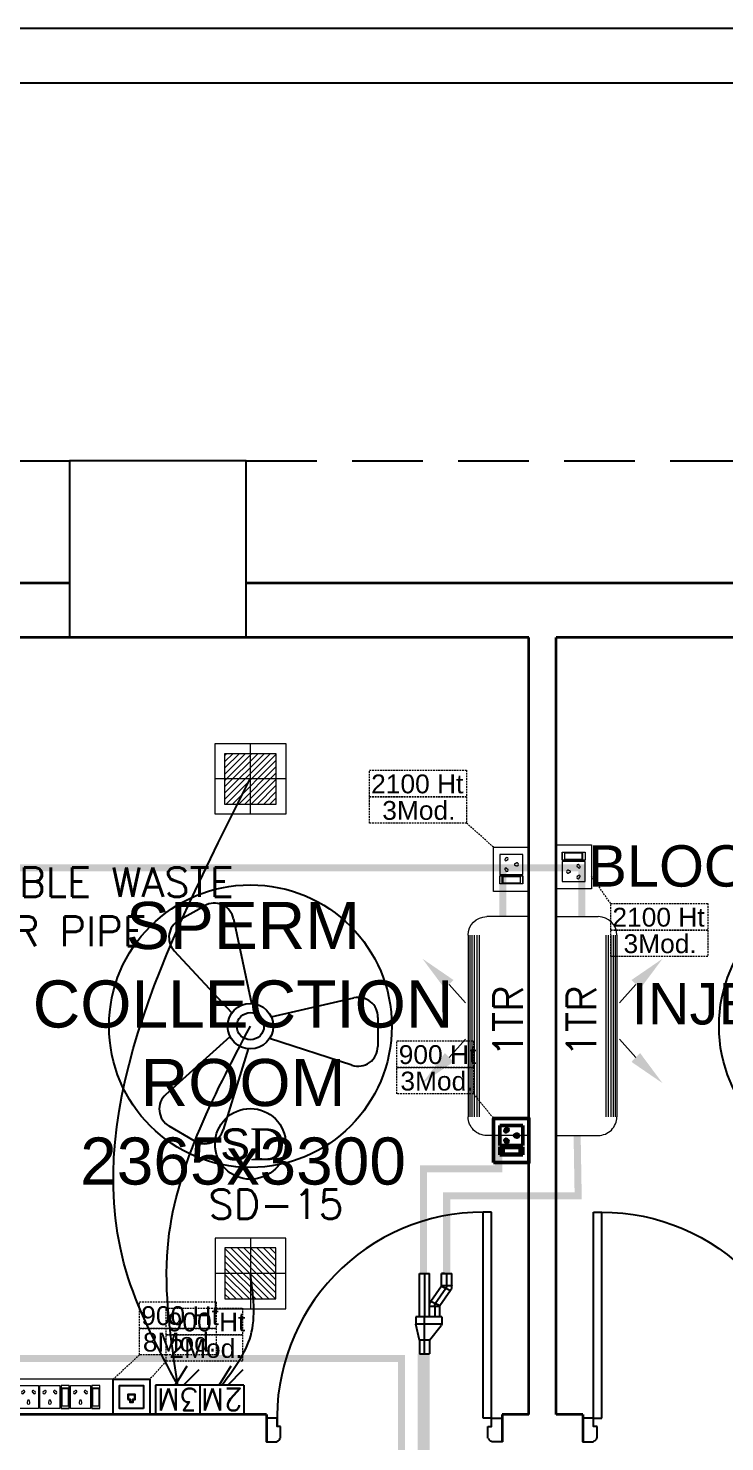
# Model space of a CAD drawing. Extents: x 3550807 to 4078732, y -628171 to -515859.
# Drawn here: x 3664655 to 3667610, y -594621 to -588620 of the extents above; entities that cross this region are included whole.
import ezdxf

# ---------------------------------------------------------------- set-up
doc = ezdxf.new("R2010")
doc.units = 0
doc.header["$LTSCALE"] = 6
doc.header["$MEASUREMENT"] = 0
for name, pattern in [('1', [0]), ('CONTINU', [0]), ('DASHED2', [0.375, 0.25, -0.125]), ('HIDDEN', [0.375, 0.25, -0.125])]:
    doc.linetypes.add(name, pattern=pattern)
doc.layers.get('0').update_dxf_attribs({"linetype": 'CONTINUOUS'})
for name, color, linetype, lineweight in [('1Y-JOINT', 1, 'CONTINUOUS', 25), ('ELE-1 NO 6-16A RAW POWER SOCKET', 1, 'CONTINUOUS', 0), ('ELE-24W EMERGENCY  LED LIGHT', 5, 'CONTINUOUS', 18), ('ELE-24W LED LIGHT', 1, 'CONTINUOUS', 18), ('ELE-2NOS OF 6-16 RAW POWER SOCKET', 1, 'CONTINUOUS', 20), ('ELE-3NOS 6-16A POWER SOCKET', 5, 'CONTINUOUS', 25), ('FA-BELOW SMOKE DERECTOR', 1, 'CONTINUOUS', 25), ('M-VRF- CKT', 5, 'CONTINUOUS', 30), ('MEP_HVAC_VRF_COPPER_PIPE', 6, 'CONTINUOUS', 9), ('vrf', 6, 'CONTINUOUS', 30), ('WALL', 10, 'CONTINUOUS', 35)]:
    doc.layers.add(name, color=color, linetype=linetype, lineweight=lineweight)
for name, color, linetype in [('24W RAW POWER', 1, 'CONTINUOUS'), ('24W UPS POWER LIGHT', 5, 'CONTINUOUS'), ('AC CKT-8', 110, 'CONTINUOUS'), ('Chajja', 7, 'CONTINUOUS'), ('COL', 5, 'CONTINUOUS'), ('DIM', 7, 'CONTINUOUS'), ('DOOR', 44, 'CONTINUOUS'), ('ELE-1200MM CEILINGFAN', 6, 'CONTINUOUS'), ('ELE-2M UPS P.SB', 3, 'CONTINUOUS'), ('ELE-3M RAW P.SB', 40, 'CONTINUOUS'), ('ELE.LAN POINT', 3, 'CONTINUOUS'), ('FA-FIRE TEXT', 7, 'CONTINUOUS'), ('HTL-COPPER PIPE', 6, 'CONTINUOUS'), ('HVAC_HI_WALL_1TR', 1, 'CONTINUOUS'), ('M HVAC HIGH WALL UNIT', 3, 'CONTINUOUS'), ('MEP_HVAC_DRAIN_PIPE', 7, 'CONTINUOUS'), ('MEP_HVAC_TEXT', 7, 'CONTINUOUS'), ('PL- WASTE PIPE', 6, 'CONTINUOUS'), ('TEXT', 5, 'CONTINUOUS')]:
    doc.layers.add(name, color=color, linetype=linetype)
doc.layers.add('CFT_LOOPING', color=7, linetype='1', lineweight=0, true_color=0xd6d600)
doc.layers.add('ELE-6A AC SOCKET', color=7, linetype='CONTINUOUS', true_color=0x00ceb6)
doc.layers.add('ELE-LIGHTING WIRING', color=7, linetype='CONTINUOUS', true_color=0x63d7b6)
doc.styles.add('ARIAL', font='arial.ttf')
doc.styles.add('PDF Times New Roman', font='times.ttf')
doc.styles.add('ROMANS', font='romans.shx')
doc.styles.get("Standard").update_dxf_attribs({"font": 'SIMPLEX'})
doc.styles.add('VERDANA', font='verdana.ttf')

# ---------------------------------------------------------------- blocks, each defined once
blk = doc.blocks.new('A$C19B8274B')
at = {"layer": 'DOOR', "color": 8}
for p, q in [((-45, 925), (-80, 925)), ((-80, 50), (-80, 925)), ((-45, 50), (-45, 925)), ((-45, 50), (-80, 50)), ((-955, -50), (-955, -47.5)), ((-940, -35), (-942.5, -35)), ((-60, -35), (-57.5, -35)), ((-45, -50), (-45, -47.5))]:
    blk.add_line(p, q, dxfattribs=at)
for points in [[(-940, 15), (-955, 15), (-955, 50), (-1000, 50), (-1000, -50), (-955, -50)], [(-940, -35), (-940, 15)], [(-60, 15), (-45, 15), (-45, 50), (0, 50), (0, -50), (-45, -50)], [(-60, -35), (-60, 15)]]:
    blk.add_lwpolyline(points, dxfattribs=at)
for centre, radius, start, end in [((-80, 50), 875, 90, 182.2924427752461), ((-955, -35), 12.5, 270, 0), ((-45, -35), 12.5, 180, 270)]:
    blk.add_arc(centre, radius, start, end, dxfattribs=at)
blk = doc.blocks.new('24w led light')
at = {"layer": 'ELE-24W LED LIGHT', "color": 1, "lineweight": 0}
for p, q in [((159.0000000012145, 158.9999999986694), (-159.9999999987274, 159.0000000012225)), ((-159.9999999987274, 159.0000000012225), (-160.0000000012806, -159.9999999987194)), ((-0.5000000012805742, -159.999999999996), (-0.4999999987274407, 158.999999999946)), ((158.9999999987194, -160.0000000012726), (159.0000000012145, 158.9999999986694)), ((114.5367849160933, 114.5367849143026), (-115.5367849143026, 114.5367849161594)), ((-115.5367849143026, 114.5367849161594), (-115.5367849161594, -115.5367849143526)), ((110.1664341049445, -115.5367849160353), (-115.5367849143606, 110.1664341068094)), ((81.97055120514068, -115.5367849159193), (-115.5367849145927, 81.97055120700553)), ((114.5367849144106, -91.7112528255815), (-91.71125282390676, 114.5367849159273)), ((114.5367849147007, -63.51536992577766), (-63.51536992410293, 114.5367849156952)), ((114.5367849149328, -35.31948702603185), (-35.31948702429909, 114.5367849155211)), ((114.5367849151069, -7.123604126228013), (-7.123604124495255, 114.536784915289)), ((114.536784915339, 21.07227877357582), (21.07227877536661, 114.5367849150569)), ((114.5367849155711, 49.26816167332163), (49.26816167511242, 114.5367849148248)), ((114.5367849158032, 77.46404457312546), (77.46404457497428, 114.5367849145927)), ((114.5367849160353, 105.6599274730454), (105.6599274747201, 114.5367849143606)), ((114.5367849142945, -115.5367849162094), (114.5367849160933, 114.5367849143026)), ((53.77466830533685, -115.5367849157452), (-115.5367849147668, 53.77466830725971)), ((25.57878540547499, -115.536784915397), (-115.5367849150569, 25.57878540745588)), ((-160.000000000004, -0.4999999987194258), (158.999999999996, -0.5000000012725593)), ((-2.617097494328851, -115.5367849151649), (-115.536784915231, -2.617097492464012)), ((-30.81298039413269, -115.5367849150489), (-115.5367849154631, -30.81298039220982)), ((-59.00886329393652, -115.5367849148168), (-115.5367849156952, -59.00886329212971)), ((-87.20474619374036, -115.5367849144686), (-115.5367849159273, -87.20474619181749)), ((-115.4006290935442, -115.5367849142945), (-115.5367849161594, -115.4006290915633)), ((-115.5367849161594, -115.5367849143526), (114.5367849142945, -115.5367849162094)), ((-160.0000000012806, -159.9999999987194), (158.9999999987194, -160.0000000012726))]:
    blk.add_line(p, q, dxfattribs=at)
blk = doc.blocks.new('24w led emeregency')
at = {"layer": 'ELE-24W EMERGENCY  LED LIGHT'}
h = blk.add_hatch(dxfattribs=at)
h.set_pattern_fill('ANSI31', scale=166.666666666665, style=0)
h.set_pattern_definition([(45, (0, 0), (-14.73139127471959, 14.7313912747196), [])])
h.paths.add_polyline_path([(-115.397401795839, -115.397401795839), (-115.397401795839, 115.397401795839), (115.397401795839, 115.397401795839), (115.397401795839, -115.397401795839)])
at = {"layer": 'ELE-24W EMERGENCY  LED LIGHT', "color": 5}
for p, q in [((0, 160), (0, -160)), ((-160, 0), (160, 0))]:
    blk.add_line(p, q, dxfattribs=at)
for points in [[(-160, -160), (-160, 160), (160, 160), (160, -160)], [(-115.397401795839, -115.397401795839), (-115.397401795839, 115.397401795839), (115.397401795839, 115.397401795839), (115.397401795839, -115.397401795839)]]:
    blk.add_lwpolyline(points, close=True, dxfattribs=at)
blk = doc.blocks.new('A$C07FB25EA')
at = {"layer": 'ELE-1200MM CEILINGFAN', "color": 3}
for p, q in [((6.532776267500593, 13.36735990063607), (9.466628320107704, 11.64112324596863)), ((0.2555713899018883, 2.637343919337582), (3.168330920685548, 12.07415516399124)), ((9.838218455632159, 7.943537505430868), (2.358767898105725, 1.207109641702118)), ((-11.7984145034352, 4.548378357842012), (-2.224771563924151, 1.439198100535577)), ((-14.84286138923198, -1.026129745423532), (-14.81482261964993, 2.37777899041248)), ((-2.411792527615034, -1.097340643536882), (-12.04069056159642, -3.293222517087997)), ((2.156221137716784, -1.540003275806157), (8.872359640910874, -8.780932646906876)), ((1.960196047803038, -12.49191586327652), (-0.1339963341779367, -2.646307742243152)), ((8.31008512173139, -12.34123015521618), (5.348194299542229, -14.01890223638475))]:
    blk.add_line(p, q, dxfattribs=at)
at = {"layer": 'ELE-1200MM CEILINGFAN', "color": 5, "ltscale": 10}
blk.add_circle((0, 0), 16.44920765180997, dxfattribs=at)
at = {"layer": 'ELE-1200MM CEILINGFAN', "color": 3}
for radius in [2.649698036423876, 1.57768634052507]:
    blk.add_circle((0, 0), radius, dxfattribs=at)
for centre, radius, start, end in [((5.364932230608247, 11.38253260855709), 2.302911, 59.52805232013018, 162.5228544712673), ((8.29878428322263, 9.656295953875087), 2.302911, 311.9493309576654, 59.52805232013018), ((-12.51198974412546, 2.358810032856127), 2.302911000000001, 71.9493309579858, 179.5280523201116), ((-12.54002851371843, -1.045098702990799), 2.302911000000001, 179.5280523201116, 282.5228544713182), ((7.175096283113817, -10.33743390556629), 2.302911000000001, 299.5280523201873, 42.52285447146621), ((4.213205460910103, -12.01510598673485), 2.302911000000001, 191.9493309577734, 299.5280523201873)]:
    blk.add_arc(centre, radius, start, end, dxfattribs=at)
blk = doc.blocks.new('2M UPS SB')
at = {"layer": 'ELE-2M UPS P.SB', "color": 3}
for p, q in [((-133.7655910551548, 160), (-69.26612788438797, 265.2194964364171)), ((-88.23655763268471, 160), (-3.38374388217926, 244.8528137430549)), ((-240, 160), (-240, 0)), ((0, 160), (-240, 160)), ((0, 160), (0, 0))]:
    blk.add_line(p, q, dxfattribs=at)
blk.add_text('2M', height=120, rotation=180, dxfattribs=at).set_placement((-6.021764248609543, 142.9791077449918))
blk = doc.blocks.new('4SWUEH')
at = {"layer": 'ELE-1 NO 6-16A RAW POWER SOCKET', "color": 30, "lineweight": 50}
for p, q in [((-154.9930482553318, -26.478224826511), (-121.1843526032753, -26.478224826511)), ((-154.9930482553318, -123.5217030865606), (-154.9930482553318, -26.478224826511)), ((-154.9930482553318, -123.5217030865606), (-154.9930482553318, -26.478224826511)), ((-152.1756569505669, -37.04344221774954), (-124.0017439071089, -37.04344221774954)), ((-152.1756569505669, -112.956485695322), (-152.1756569505669, -37.04344221774954)), ((-152.1756569505669, -40.42431178258266), (-124.0017439071089, -40.42431178258266)), ((-124.0017439071089, -37.04344221774954), (-124.0017439071089, -112.956485695322)), ((-121.1843526032753, -26.478224826511), (-121.1843526032753, -123.5217030865606)), ((-115.5495699942112, -26.478224826511), (-115.5495699942112, -123.5217030865606)), ((-30.5347586334683, -26.478224826511), (-115.5495699942112, -26.478224826511)), ((-30.5347586334683, -123.5217030865606), (-30.5347586334683, -26.478224826511)), ((-124.0017439071089, -112.956485695322), (-152.1756569505669, -112.956485695322)), ((-154.9930482553318, -123.5217030865606), (-121.1843526032753, -123.5217030865606)), ((-121.1843526032753, -123.5217030865606), (-154.9930482553318, -123.5217030865606)), ((-115.5495699942112, -123.5217030865606), (-30.5347586334683, -123.5217030865606))]:
    blk.add_line(p, q, dxfattribs=at)
blk.add_lwpolyline([(-187.4999760244973, 3.604346420615911e-05), (2.397550269961357e-05, 3.604346420615911e-05), (2.397550269961357e-05, -149.9999639565358), (-187.4999760244973, -149.9999639565358)], close=True, dxfattribs=at)
for centre, radius, start, end in [((-97.26926842750981, -56.05692140827887), 5.702069884254265, 87.48996629468185, 354.7310871119604), ((-92.77467463864014, -52.1345829218626), 4.600757324911025, 284.9048633383454, 157.3161900740298), ((-53.30965398903936, -52.1345829218626), 4.600757324911025, 22.68380993088185, 255.0951366616546), ((-48.81506020016968, -56.05692140827887), 5.702069884254265, 185.2689128880396, 92.51003370531816), ((-73.04216431360692, -98.95578706788365), 6.616767067349424, 127.1583653149769, 52.84163468945445), ((-73.04216431360692, -92.3376458673738), 4.216839631109542, 341.4031195256885, 198.5968804728123)]:
    blk.add_arc(centre, radius, start, end, dxfattribs=at)
blk = doc.blocks.new('TEWSER')
at = {"layer": 'ELE-3M RAW P.SB'}
for p, q in [((0, 0), (125, 0)), ((0, 0), (0, -187.5000000001164)), ((0, -104.5043680202216), (-82.20273159211501, -54.11416240036488)), ((0, -68.9348106419202), (-66.29126073652878, -2.643549905624241)), ((0, -187.5000000001164), (125, -187.5000000001164))]:
    blk.add_line(p, q, dxfattribs=at)
blk.add_text('3M', height=93.75000000006436, rotation=269.9999999999999, dxfattribs=at).set_placement((13.29757207352668, -4.704503317945637))
blk = doc.blocks.new('543WYH')
at = {"layer": 'ELE-2NOS OF 6-16 RAW POWER SOCKET', "color": 30, "linetype": 'ByBlock'}
for p, q in [((-123.5217769169249, -56.96345380821731), (-123.5217769169249, -90.77214946039021)), ((-26.47829865571111, -56.96345380821731), (-123.5217769169249, -56.96345380821731)), ((-26.47829865571111, -56.96345380821731), (-123.5217769169249, -56.96345380821731)), ((-112.9565595253371, -59.78084511263296), (-112.9565595253371, -87.95475815609097)), ((-37.04351604729891, -59.78084511263296), (-112.9565595253371, -59.78084511263296)), ((-109.5756899602711, -59.78084511263296), (-109.5756899602711, -87.95475815609097)), ((-37.04351604729891, -87.95475815609097), (-37.04351604729891, -59.78084511263296)), ((-26.47829865571111, -56.96345380821731), (-26.47829865571111, -90.77214946039021)), ((-26.47829865571111, -90.77214946039021), (-26.47829865571111, -56.96345380821731)), ((-123.5217769169249, -90.77214946039021), (-26.47829865571111, -90.77214946039021)), ((-123.5217769169249, -96.40693206898868), (-26.47829865571111, -96.40693206898868)), ((-123.5217769169249, -181.4217434299644), (-123.5217769169249, -96.40693206898868)), ((-112.9565595253371, -87.95475815609097), (-37.04351604729891, -87.95475815609097)), ((-26.47829865571111, -96.40693206898868), (-26.47829865571111, -181.4217434299644)), ((-26.47829865571111, -181.4217434299644), (-123.5217769169249, -181.4217434299644)), ((-123.5217769169249, -187.0565260385629), (-123.5217769169249, -220.8652216907358)), ((-26.47829865571111, -187.0565260385629), (-123.5217769169249, -187.0565260385629)), ((-26.47829865571111, -187.0565260385629), (-123.5217769169249, -187.0565260385629)), ((-123.5217769169249, -220.8652216907358), (-26.47829865571111, -220.8652216907358)), ((-123.5217769169249, -311.5148156604264), (-123.5217769169249, -226.5000042994507)), ((-123.5217769169249, -226.5000042994507), (-26.47829865571111, -226.5000042994507)), ((-112.9565595253371, -189.8739173429785), (-112.9565595253371, -218.047830386553)), ((-37.04351604729891, -189.8739173429785), (-112.9565595253371, -189.8739173429785)), ((-112.9565595253371, -218.047830386553), (-37.04351604729891, -218.047830386553)), ((-109.5756899602711, -189.8739173429785), (-109.5756899602711, -218.047830386553)), ((-37.04351604729891, -218.047830386553), (-37.04351604729891, -189.8739173429785)), ((-26.47829865571111, -187.0565260385629), (-26.47829865571111, -220.8652216907358)), ((-26.47829865571111, -220.8652216907358), (-26.47829865571111, -187.0565260385629)), ((-26.47829865571111, -226.5000042994507), (-26.47829865571111, -311.5148156604264)), ((-26.47829865571111, -311.5148156604264), (-123.5217769169249, -311.5148156604264)), ((-123.5217769169249, -402.164409630117), (-123.5217769169249, -317.1495982691413)), ((-123.5217769169249, -317.1495982691413), (-26.47829865571111, -317.1495982691413)), ((-26.47829865571111, -317.1495982691413), (-26.47829865571111, -402.164409630117)), ((-26.47829865571111, -402.164409630117), (-123.5217769169249, -402.164409630117))]:
    blk.add_line(p, q, dxfattribs=at)
blk.add_lwpolyline([(-150.0000377865508, -4.299450665712357e-06), (-150.0000377865508, -459.1278591387672), (-3.778655081987381e-05, -459.1278591387672), (-3.778655081987381e-05, -4.299450665712357e-06)], close=True, dxfattribs=at)
for centre, radius, start, end in [((-97.86541882064193, -119.1818274246762), 4.600757324911249, 112.6838099348948, 345.0951366623098), ((-93.9430803344585, -114.6872336358065), 5.702069884254543, 275.2689128867673, 182.510033704047), ((-97.86541882064193, -158.6468480741605), 4.600757324911249, 14.90486333769024, 247.3161900656643), ((-93.9430803344585, -163.141441863263), 5.702069884254543, 177.489966295953, 84.73108711323273), ((-57.6623558755964, -138.914337749593), 4.216839631109748, 71.40311952469378, 288.5968804753062), ((-51.0442146747373, -138.914337749593), 6.616767067349747, 217.1583653105455, 142.8416346886511), ((-93.9430803344585, -244.780305866152), 5.702069884254543, 275.2689128867673, 182.5100337052157), ((-97.86541882064193, -249.2748996550217), 4.600757324911249, 112.6838099348948, 345.0951366609087), ((-97.86541882064193, -288.7399203048553), 4.600757324911249, 14.90486333909126, 247.3161900651052), ((-93.9430803344585, -293.234514093725), 5.702069884254543, 177.4899662947843, 84.73108711323273), ((-57.6623558755964, -269.0074099799385), 4.216839631109748, 71.40311952469378, 288.5968804753062), ((-51.0442146747373, -269.0074099799385), 6.616767067349747, 217.1583653105455, 142.8416346894545), ((-97.86541882064193, -339.9244936248288), 4.600757324911249, 112.6838099343357, 345.0951366623098), ((-93.9430803344585, -335.4298998358427), 5.702069884254543, 275.2689128867673, 182.5100337052157), ((-57.6623558755964, -359.6570039496291), 4.216839631109748, 71.40311952469378, 288.5968804753062), ((-51.0442146747373, -359.6570039496291), 6.616767067349747, 217.1583653105455, 142.8416346894545), ((-97.86541882064193, -379.3895142744295), 4.600757324911249, 14.90486333769024, 247.3161900656643), ((-93.9430803344585, -383.8841080634156), 5.702069884254543, 177.4899662947843, 84.73108711323273)]:
    blk.add_arc(centre, radius, start, end, dxfattribs=at)
blk = doc.blocks.new('EQ2WE')
at = {"layer": 'ELE-6A AC SOCKET', "lineweight": 0}
for p, q in [((-98.74961535586044, 169.5296093540965), (-215.4297063327394, 169.5296093540965)), ((-215.4297063327394, 169.5296093540965), (-215.4297063327394, 36.34056040062569)), ((-98.74961535586044, 36.34056040062569), (-98.74961535586044, 169.5296093540965)), ((-91.01605767477304, 36.34056040062569), (-91.01605767477304, 169.5296093540965)), ((-91.01605767477304, 169.5296093540965), (-44.61471158778295, 169.5296093540965)), ((-44.61471158778295, 169.5296093540965), (-91.01605767477304, 169.5296093540965)), ((-44.61471158778295, 169.5296093540965), (-44.61471158778295, 36.34056040062569)), ((-44.61471158778295, 169.5296093540965), (-44.61471158778295, 36.34056040062569)), ((-87.14927883446217, 50.84098105295561), (-87.14927883446217, 155.0291887017665)), ((-87.14927883446217, 155.0291887017665), (-48.48149042809382, 155.0291887017665)), ((-48.48149042809382, 155.0291887017665), (-48.48149042809382, 50.84098105295561)), ((-215.4297063327394, 36.34056040062569), (-98.74961535586044, 36.34056040062569)), ((-44.61471158778295, 36.34056040062569), (-91.01605767477304, 36.34056040062569)), ((-48.48149042809382, 55.48111566121224), (-87.14927883446217, 55.48111566121224)), ((-48.48149042809382, 50.84098105295561), (-87.14927883446217, 50.84098105295561))]:
    blk.add_line(p, q, dxfattribs=at)
blk.add_lwpolyline([(0, 0), (-257.3377121933736, 0), (-257.3377121933736, 205.8701697547222), (0, 205.8701697547222)], close=True, dxfattribs=at)
for centre, radius, start, end in [((-190.3405810883269, 76.93636897683609), 7.825907300167327, 5.268912887902898, 272.5100337055451), ((-157.0896608447656, 135.8136806810508), 9.081299729220849, 307.1583653148004, 232.8416346884283), ((-157.0896608447656, 126.7304949983954), 5.787476604568305, 161.4031195280473, 18.59688047086035), ((-123.8387406007387, 76.93636897683609), 7.825907300167327, 267.4899662944549, 174.7310871120971), ((-184.1718958457932, 71.55308571003843), 6.314391276533496, 202.6838099291593, 75.09513666362629), ((-130.0074258428067, 71.55308571003843), 6.314391276533496, 104.9048633363737, 337.3161900708406)]:
    blk.add_arc(centre, radius, start, end, dxfattribs=at)
blk = doc.blocks.new('Voice')
at = {"layer": 'ELE.LAN POINT', "color": 6}
for points in [[(-0.0001435091835446656, -31.83524279187447), (127.8731920092255, -31.83524279191364), (127.8731920092255, 91.99998739433515), (-0.0001435091835446656, 91.99998739437433)], [(21.85946668858487, -9.975632593831826), (106.0135818114571, -9.975632593831826), (106.0135818114571, 70.14037719625334), (21.85946668858487, 70.14037719629252)], [(77.26763112169853, 21.4423185055611), (69.73059573140364, 21.4423185055611), (69.73059573140364, 11.69924630392988), (58.14245276861877, 11.69924630392988), (58.14245276861877, 21.4423185055611), (50.60541737832387, 21.4423185055611), (50.60541737832387, 38.72242609717381), (77.26763112169853, 38.72242609717381)], [(75.92159601097843, 22.78835361628119), (68.38456062068354, 22.78835361628119), (68.38456062068354, 13.04528141464998), (59.48848787933886, 13.04528141464998), (59.48848787933886, 22.78835361628119), (51.95145248904397, 22.78835361628119), (51.95145248904397, 37.37639098645371), (75.92159601097843, 37.37639098645371)]]:
    blk.add_lwpolyline(points, close=True, dxfattribs=at)
blk = doc.blocks.new('SMOKE DETECTOR')
at = {"layer": 'FA-BELOW SMOKE DERECTOR', "color": 7}
blk.add_circle((931028.7306233168, -118293.8702529273), 166.0108993562608, dxfattribs=at)
at = {"layer": 'FA-BELOW SMOKE DERECTOR', "insert": (930887.0836242564, -118372.9609814075), "char_height": 150, "attachment_point": 7, "style": 'PDF Times New Roman'}
blk.add_mtext('{\\fArial|b0|i0|c0|p34;S}D', dxfattribs=at)
blk = doc.blocks.new('HI WALL SPLIT AC UNIT 1TR')
at = {"layer": 'M HVAC HIGH WALL UNIT', "color": 1, "lineweight": 5}
for p, q in [((1294404.320245413, -128751.9508093165), (1294404.320245413, -129680.9508093165)), ((1294404.320245413, -128751.9508093165), (1294583.570245413, -128751.9508093165)), ((1294662.320245413, -128830.7008093166), (1294662.320245413, -129602.2008093166)), ((1294404.320245413, -129680.9508093165), (1294583.570245413, -129680.9508093165))]:
    blk.add_line(p, q, dxfattribs=at)
at = {"layer": 'M HVAC HIGH WALL UNIT', "color": 8, "lineweight": 5}
for p, q in [((1294616.138504561, -128830.7008093166), (1294616.138504561, -129602.2008093166)), ((1294625.374786518, -128830.7008093166), (1294625.374786518, -129602.2008093166)), ((1294636.920263114, -128830.7008093166), (1294636.920263114, -129602.2008093166)), ((1294646.156627838, -128830.7008093166), (1294646.156627838, -129602.2008093166)), ((1294655.392992562, -128830.7008093166), (1294655.392992562, -129602.2008093166))]:
    blk.add_line(p, q, dxfattribs=at)
at = {"layer": 'M HVAC HIGH WALL UNIT', "color": 7, "lineweight": 5}
for p, q in [((1294742.711258557, -129039.8295077601), (1294673.555560595, -129117.425743708)), ((1294742.711258557, -129349.7037106835), (1294673.555560595, -129272.1074747357))]:
    blk.add_line(p, q, dxfattribs=at)
at = {"layer": 'M HVAC HIGH WALL UNIT', "color": 1, "lineweight": 5}
for centre, radius, start, end in [((1294583.570245413, -128830.7008093166), 78.75, 0, 90), ((1294583.570245413, -129602.2008093166), 78.7500000000291, 270, 0)]:
    blk.add_arc(centre, radius, start, end, dxfattribs=at)
at = {"layer": 'M HVAC HIGH WALL UNIT', "color": 7, "lineweight": 5}
for points in [[(1294760.918404835, -129058.7388262148), (1294724.50411228, -129020.9201893049), (1294856.167169286, -128930.5866300943)], [(1294760.918404835, -129330.7943922286), (1294724.50411228, -129368.6130291382), (1294856.167169286, -129458.9465883487)]]:
    blk.add_solid(points, dxfattribs=at)
blk = doc.blocks.new('Y-JOINT')
at = {"layer": '1Y-JOINT', "extrusion": (7.0061e-12, -6.61627518758e-05, 0.9999999978112452)}
for p, q in [((416463.0598023985, -2646.098365446611, 0.0200843726229758), (416247.0802495824, -2646.098388301296, 0.0200843726229758)), ((416247.0802495824, -2646.098388301296, 0.0200843726239684), (416247.0802549376, -2696.705863564449, 0.016736042787696)), ((416463.059800534, -2628.477815438266, 0.0212501967036461), (416499.0623852817, -2628.477811628516, 0.0212501967036461)), ((416463.0598141798, -2757.431454850681, 0.0122218888698508), (416463.059800534, -2628.477815438266, 0.0212501967036461)), ((416499.0623989278, -2757.431451040931, 0.0122218888696703), (416499.0623852817, -2628.477811628516, 0.0212501967034657)), ((416579.1185597735, -2646.098353163921, 0.0200843726238366), (416499.0623852817, -2628.477811628516, 0.0212501967034657)), ((416247.0802522601, -2671.402125934343, 0.0184102077058322), (416463.0598050762, -2671.402103079658, 0.0184102077058322)), ((416463.0598077538, -2696.705840709765, 0.0167360427867033), (416247.0802549376, -2696.705863564449, 0.0167360427867033)), ((416310.2984731082, -2755.198419004475, 0.0128660139043045), (416385.7888925825, -2702.753597620293, 0.0163359070873506)), ((416321.4175269195, -2777.928262395552, 0.0113621448345467), (416398.7476725042, -2724.583478209185, 0.0148915820204593)), ((416408.0270002052, -2748.213284405415, 0.0133281689478352), (416385.7888925825, -2702.753597620293, 0.0163359070873506)), ((416463.0598077538, -2696.705840709765, 0.0167360427867033), (416411.9147749667, -2696.705846121855, 0.0167360427867033)), ((416411.9147803221, -2747.313321383554, 0.0133877129507918), (416411.9147749667, -2696.705846121855, 0.0167360427868838)), ((416411.9147776442, -2722.009583753447, 0.0150618778688378), (416463.0598104315, -2722.009578341327, 0.0150618778688378)), ((416579.1185651289, -2696.70582842856, 0.0167360427875641), (416505.9748338273, -2754.106289843767, 0.0124418906368903)), ((416306.4106929917, -2756.098382024851, 0.0128064699012575), (416247.0802612224, -2756.098388301645, 0.0128064699012575)), ((416247.0802628622, -2771.594680903916, 0.0117811925369643), (416247.0802612224, -2756.098388301645, 0.0128064699016185)), ((416247.0802612224, -2756.098388303129, 0.0128064699015282), (416247.0802665777, -2806.705863564799, 0.0094581400654363)), ((416247.0802639, -2781.402125934721, 0.0111323049834823), (416306.4106956693, -2781.402119656443, 0.0111323049834823)), ((416306.4106983468, -2806.705857286522, 0.0094581400651655), (416247.0802665777, -2806.705863564799, 0.0094581400651655)), ((416306.4106929917, -2756.098382024851, 0.0128064699012575), (416306.4106983468, -2806.705857286522, 0.0094581400651655)), ((416310.2984731082, -2755.198419004475, 0.0128660139043045), (416332.5365807311, -2800.658105788112, 0.009858275764789)), ((416332.5365807311, -2800.658105788112, 0.009858275764789), (416408.0270002052, -2748.213284405415, 0.0133281689478352)), ((416463.0598131091, -2747.313315971433, 0.0133877129506114), (416411.9147803221, -2747.313321383554, 0.0133877129506114)), ((416463.0598141798, -2757.431454850681, 0.0122218888698508), (416499.0623989278, -2757.431451040931, 0.0122218888698508))]:
    blk.add_line(p, q, dxfattribs=at)
at = {"layer": '1Y-JOINT', "extrusion": (6.9964e-12, -6.61627518758e-05, 0.9999999978112452)}
for p, q in [((416579.1185597735, -2646.098353163921, 0.0200843726238366), (416647.0802498681, -2646.098345972307, 0.0200843726238366)), ((416647.0802498681, -2646.098345972307, 0.0200843726241489), (416647.0802552234, -2696.705821235461, 0.0167360427878765)), ((416647.0802525457, -2671.402083605353, 0.0184102077060127), (416463.0598050762, -2671.402103079658, 0.0184102077048396)), ((416579.1185651289, -2696.70582842856, 0.0167360427875641), (416647.0802552234, -2696.705821235461, 0.0167360427875641))]:
    blk.add_line(p, q, dxfattribs=at)
at = {"layer": '1Y-JOINT'}
blk.add_line((416579.1185651289, -2696.70582842856, 0.0167360427875641), (416579.1185597735, -2646.098353163921, 0.0200843726238366), dxfattribs=at)
at = {"layer": '1Y-JOINT', "extrusion": (7.0061e-12, -6.61627518758e-05, 0.9999999978112452)}
for centre, radius, start, end in [((416411.9147812583, -2756.160775215933, 0.1951604399708007), 59.45493601491307, 90.00000606312693, 116.0670959920746), ((416411.9147812583, -2756.160775215933, 0.1951604399708007), 34.15119836570895, 90.00000606312693, 116.0670959920746), ((416306.4106920555, -2747.250914417913, 0.1951604399708918), 8.847460716504818, 270.0000060631269, 296.0670959920747), ((416306.4106920555, -2747.250914417913, 0.1951604399708918), 34.15119836570895, 270.0000060631269, 296.0670959920747), ((416306.4106920555, -2747.250914417913, 0.1951604399708918), 59.45493601491307, 270.0000060631269, 296.0670959920747), ((416411.9147812583, -2756.160775215933, 0.1951604399708007), 8.847460716504818, 90.00000606312693, 116.0670959920746), ((416499.0623979913, -2748.583983468298, 0.1946640598047753), 8.847460716504818, 270.0000060631269, 321.3788725027825)]:
    blk.add_arc(centre, radius, start, end, dxfattribs=at)
blk = doc.blocks.new('A$C4D743431')
at = {"layer": 'AC CKT-8', "xscale": 0.933787291884793, "yscale": 0.933787291884793, "zscale": 0.933787291884793, "rotation": 359.9999939263457}
blk.add_blockref('Y-JOINT', (-389059.7484762961, 2494.562559566745, -0.01719121799683417), dxfattribs=at)
blk = doc.blocks.new('G$C4406566D')
at = {"layer": 'M-VRF- CKT', "xscale": 0.8031807735897878, "yscale": 0.8031807735897878, "zscale": 0.8031807735897878, "rotation": 180}
for p in [(-224.2044628872536, -88.81145790810115, 0.005876010468789758), (-224.20446288737, -88.81145790810115, 0.005876010468789758)]:
    blk.add_blockref('A$C4D743431', p, dxfattribs=at)
blk = doc.blocks.new('G$C186CAD5F')
at = {"layer": 'vrf', "color": 3, "xscale": 8.96419313933734, "yscale": 8.96419313933734, "zscale": 8.96419313933734, "rotation": 270.0000005682937}
blk.add_blockref('G$C4406566D', (796.1230816186871, -2009.812100126641, -0.05267369273099937), dxfattribs=at)

msp = doc.modelspace()

# ---------------------------------------------------------------- linework, layer by layer
for points in [[(3694998.730171057, -588619.6529883851), (3694998.730171057, -620631.0736272633), (3649917.524987438, -620631.0736272633), (3649917.524987438, -588619.6529883851)], [(3694766.897750438, -588851.485409002), (3694766.897750438, -620399.2412066456), (3650149.357408056, -620399.2412066456), (3650149.357408056, -588851.485409002)]]:
    msp.add_lwpolyline(points, close=True)
at = {"layer": 'CFT_LOOPING', "color": 7, "linetype": 'DASHED2', "ltscale": 5}
for p, q in [((3666629.524987442, -592097.0496865972), (3666515.06093079, -591995.0507474407)), ((3667126.430716561, -592336.0188954207), (3667044.524987442, -592218.6672642798)), ((3666544.290509452, -593144.4149115358), (3666629.524987439, -593248.3229488907)), ((3665126.725554117, -594252.82599523), (3665015.322309247, -594356.3202860702)), ((3665239.279958295, -594279.6092572167), (3665170.213617894, -594356.3203238568))]:
    msp.add_line(p, q, dxfattribs=at)
for points in [[(3666102.464942782, -591770.0507474407), (3666515.06093079, -591770.0507474407), (3666515.06093079, -591882.5507474407), (3666102.464942782, -591882.5507474407)], [(3666102.464942782, -591882.5507474407), (3666515.06093079, -591882.5507474407), (3666515.06093079, -591995.0507474407), (3666102.464942782, -591995.0507474407)], [(3667126.430716561, -592336.0188954207), (3667539.02670457, -592336.0188954207), (3667539.02670457, -592448.5188954207), (3667126.430716561, -592448.5188954207)], [(3667126.430716561, -592448.5188954207), (3667539.02670457, -592448.5188954207), (3667539.02670457, -592561.0188954207), (3667126.430716561, -592561.0188954207)], [(3666219.470490417, -592919.4149115358), (3666544.290509452, -592919.4149115358), (3666544.290509452, -593031.9149115358), (3666219.470490417, -593031.9149115358)], [(3666219.470490417, -593031.9149115358), (3666544.290509452, -593031.9149115358), (3666544.290509452, -593144.4149115358), (3666219.470490417, -593144.4149115358)], [(3665239.279958295, -594054.6092572167), (3665564.09997733, -594054.6092572167), (3665564.09997733, -594167.1092572167), (3665239.279958295, -594167.1092572167)], [(3665239.279958295, -594167.1092572167), (3665564.09997733, -594167.1092572167), (3665564.09997733, -594279.6092572167), (3665239.279958295, -594279.6092572167)]]:
    msp.add_lwpolyline(points, close=True, dxfattribs=at)
at = {"layer": 'CFT_LOOPING', "color": 7, "linetype": 'DASHED2', "ltscale": 5, "elevation": 1.589698783942805e-10}
for points in [[(3665126.725554117, -594027.82599523), (3665451.545573152, -594027.82599523), (3665451.545573152, -594140.32599523), (3665126.725554117, -594140.32599523)], [(3665126.725554117, -594140.32599523), (3665451.545573152, -594140.32599523), (3665451.545573152, -594252.82599523), (3665126.725554117, -594252.82599523)]]:
    msp.add_lwpolyline(points, close=True, dxfattribs=at)
at = {"layer": 'Chajja', "color": 8, "linetype": 'HIDDEN', "ltscale": 200}
for p, q in [((3659654.524987439, -590456.3203238578), (3664829.524987439, -590456.3203238578)), ((3665579.524987438, -590456.3203238578), (3671539.524987438, -590456.3203238578))]:
    msp.add_line(p, q, dxfattribs=at)
at = {"layer": 'COL', "color": 8}
msp.add_lwpolyline([(3664829.524987438, -591206.3203238578), (3665579.524987438, -591206.3203238578), (3665579.524987438, -590456.3203238578), (3664829.524987438, -590456.3203238578)], close=True, dxfattribs=at)
at = {"layer": 'ELE-LIGHTING WIRING', "linetype": 'ByBlock'}
for points in [[(3665288.759034574, -594381.3203238567), (3665079.33865095, -593925.7040498995), (3665597.024987439, -591806.3203238569)], [(3665288.759034574, -594381.3203238567), (3665246.510997915, -593797.3169467333), (3665597.495206873, -592856.7905432933)]]:
    msp.add_spline(points, degree=3, dxfattribs=at)
at = {"layer": 'ELE-LIGHTING WIRING', "color": 254, "linetype": 'ByBlock', "true_color": 0xdebad0}
msp.add_spline([(3665476.259034574, -594381.3203238568), (3665598.7922851, -594171.3046659197), (3665597.495206877, -593906.7905432928)], degree=3, dxfattribs=at)
at = {"layer": 'MEP_HVAC_DRAIN_PIPE', "linetype": 'ByBlock', "const_width": 30}
for points in [[(3667004.070332712, -592391.8038574826), (3667004.070332712, -592184.8272407459), (3664261.8136761, -592184.8272407459), (3664261.8136761, -592384.0761950464)], [(3666668.669734371, -592391.8328649784), (3666668.669734371, -592177.5373779112)]]:
    msp.add_lwpolyline(points, dxfattribs=at)
at = {"layer": 'MEP_HVAC_VRF_COPPER_PIPE', "color": 6, "linetype": 'ByBlock', "const_width": 30}
for points, elevation in [([(3666332.570825987, -593906.6008603831), (3666332.570825987, -593463.0688120502), (3666650.983232929, -593463.0688120502), (3666650.967314899, -593320.8348519522)], -0.00143132986150623), ([(3666430.203434706, -593906.6008613332), (3666430.203434706, -593577.550202974), (3666988.41617822, -593577.550202974), (3666984.046049723, -593320.8016222944)], -0.007653584132509102), ([(3666238.526154613, -594696.2315756942), (3666238.526154613, -594267.7856229089), (3661995.562487388, -594267.7856229089)], -0.007653584132509102)]:
    msp.add_lwpolyline(points, dxfattribs=dict(at, elevation=elevation))
at = {"layer": 'MEP_HVAC_VRF_COPPER_PIPE', "linetype": 'ByBlock', "const_width": 50, "elevation": -0.00143132986150623}
msp.add_lwpolyline([(3666332.570825987, -594696.2315766094), (3666332.570825987, -594248.581483803)], dxfattribs=at)
at = {"layer": 'WALL', "color": 8, "linetype": 'ByBlock'}
for p, q in [((3664829.524987438, -590976.3203238578), (3659654.524987438, -590976.3203238578)), ((3671539.524987438, -590976.3203238578), (3665579.524987438, -590976.3203238578)), ((3666779.524987444, -591206.320599315), (3664414.524987443, -591206.3205078825)), ((3666779.524987437, -594506.3203238574), (3666779.524987444, -591206.3206046115)), ((3669477.014929042, -591206.3207036018), (3666894.524987442, -591206.320603761)), ((3666894.524987441, -594506.3203238574), (3666894.524987442, -591206.3206090576)), ((3665665.440517951, -594506.3203238569), (3663219.524987439, -594506.3203238574)), ((3665665.440517951, -594506.3203238569), (3665665.440517951, -594621.3203238569)), ((3666779.524987437, -594506.3203238574), (3666665.440517951, -594506.3203238574)), ((3666665.440517951, -594506.320323855), (3666665.440517951, -594621.3203238546)), ((3666779.524987437, -594506.3203238574), (3666665.440517951, -594506.3203238574)), ((3667008.609456928, -594506.3203238574), (3666894.524987441, -594506.3203238574)), ((3667008.609456928, -594506.320323855), (3667008.609456928, -594621.3203238546))]:
    msp.add_line(p, q, dxfattribs=at)
at = {"layer": 'WALL', "color": 8, "lineweight": 0}
msp.add_line((3663334.524987439, -594506.3203238583), (3665464.524987424, -594506.3203238564), dxfattribs=at)

# ---------------------------------------------------------------- block references
at = {"layer": '24W RAW POWER', "lineweight": 9, "xscale": -0.9404388715045132, "yscale": 0.9404388715045132, "zscale": 0.9404388715045132}
msp.add_blockref('24w led light', (3665597.024987439, -591806.3203238569), dxfattribs=at)
at = {"layer": '24W UPS POWER LIGHT', "lineweight": 9, "xscale": -0.9375000000222322, "yscale": 0.9375000000222322, "zscale": 0.9375000000222322}
msp.add_blockref('24w led emeregency', (3665597.495206877, -593906.7905432928), dxfattribs=at)
at = {"layer": 'DOOR', "color": 8, "linetype": 'Continuous'}
msp.add_blockref('A$C19B8274B', (3666665.440517951, -594571.3203238541), dxfattribs=at)
at = {"layer": 'DOOR', "color": 8, "linetype": 'Continuous', "xscale": -1}
msp.add_blockref('A$C19B8274B', (3667008.609456928, -594571.3203238541), dxfattribs=at)
at = {"layer": 'ELE-1 NO 6-16A RAW POWER SOCKET', "color": 3, "linetype": 'ByBlock', "rotation": 90}
msp.add_blockref('4SWUEH', (3666629.525023483, -593248.3229728662), dxfattribs=at)
msp.add_blockref('4SWUEH', (3666629.525023483, -593248.3229728662), dxfattribs=at)
at = {"layer": 'ELE-1200MM CEILINGFAN', "color": 7, "ltscale": 8, "xscale": 36.47592107175105, "yscale": 36.47592107175105, "zscale": 36.47592107175105, "rotation": 180}
for p in [(3665597.495206873, -592856.7905432933), (3668186.240177677, -592856.7905432935)]:
    msp.add_blockref('A$C07FB25EA', p, dxfattribs=at)
at = {"layer": 'ELE-2M UPS P.SB', "color": 6, "xscale": 0.7812500000005363, "yscale": 0.7812500000005363, "zscale": 0.7812500000005363}
msp.add_blockref('2M UPS SB', (3665570.009034574, -594506.3203238569), dxfattribs=at)
at = {"layer": 'ELE-3M RAW P.SB', "color": 26, "linetype": 'ByBlock', "rotation": 269.9999999999999}
msp.add_blockref('TEWSER', (3665382.509034574, -594381.3203238569), dxfattribs=at)
at = {"layer": 'ELE-3NOS 6-16A POWER SOCKET', "color": 254, "linetype": 'ByBlock', "true_color": 0xdebad0, "rotation": 270}
msp.add_blockref('543WYH', (3665015.322313546, -594506.3203238568), dxfattribs=at)
at = {"layer": 'ELE-6A AC SOCKET', "color": 254, "linetype": 'ByBlock', "true_color": 0xdebad0, "xscale": 0.7286145446852714, "yscale": 0.7286145446852714, "zscale": 0.7286145446852714}
for p, rotation in [((3666629.524987442, -592284.5496865973), 270), ((3667044.524987442, -592086.1731449732), 90)]:
    msp.add_blockref('EQ2WE', p, dxfattribs=dict(at, rotation=rotation))
at = {"layer": 'ELE.LAN POINT', "color": 7, "xscale": -1.211286963933217, "yscale": 1.211286963933217, "zscale": 1.211286963933217, "rotation": 359.9999999999999}
msp.add_blockref('Voice', (3665170.213444063, -594467.7587092696), dxfattribs=at)
at = {"layer": 'FA-BELOW SMOKE DERECTOR', "color": 6, "xscale": 0.9035551315104862, "yscale": 0.9035551315104862, "zscale": 0.9035551315104862}
msp.add_blockref('SMOKE DETECTOR', (2824361.708068481, -486471.757050025), dxfattribs=at)
at = {"layer": 'HTL-COPPER PIPE', "xscale": -0.1271654228864588, "yscale": 0.1271654228864588, "zscale": 0.1271654228864588, "rotation": 180}
msp.add_blockref('G$C186CAD5F', (3666336.158760003, -594248.5814838379, -0.001431329861351913), dxfattribs=at)
at = {"layer": 'HVAC_HI_WALL_1TR', "xscale": -1, "rotation": 0.006412223799129904}
msp.add_blockref('HI WALL SPLIT AC UNIT 1TR', (4961169.375942936, -463495.0079560502), dxfattribs=at)
at = {"layer": 'HVAC_HI_WALL_1TR', "rotation": 359.9935877759083}
msp.add_blockref('HI WALL SPLIT AC UNIT 1TR', (2372504.622079698, -463494.9790827282), dxfattribs=at)

# ---------------------------------------------------------------- texts
at = {"layer": 'DIM', "color": 8, "attachment_point": 5, "style": 'ARIAL'}
for s, insert, char_height, width in [('BLOOD COLLECTION \\P&\\PINJECTION ROOM\\P2582x3300', (3668278.50495927, -592616.7361312147), 175.5675, 2637.717415903427), ('SPERM COLLECTION ROOM 2365x3300', (3665566.242330925, -592930.7509920599), 200, 1980.80319216795)]:
    msp.add_mtext(s, dxfattribs=dict(at, insert=insert, char_height=char_height, width=width))
at = {"layer": 'FA-FIRE TEXT', "color": 200, "linetype": 'CONTINU', "insert": (3665419.714583566, -593550.5459255684), "char_height": 125, "width": 349.8378647597838, "attachment_point": 1, "style": 'ROMANS'}
msp.add_mtext('{\\C256;SD-15\\P}', dxfattribs=at)
at = {"layer": 'MEP_HVAC_TEXT', "color": 0, "char_height": 125, "width": 1718.698670698463, "attachment_point": 3, "rotation": 89.99312459720403, "style": 'VERDANA'}
for insert in [(3666628.96395192, -592683.8176785682), (3666940.108111009, -592683.8176785682)]:
    msp.add_mtext('{\\Fromans|c0;\\C256;1TR}', dxfattribs=dict(at, insert=insert))
at = {"layer": 'PL- WASTE PIPE', "color": 4, "linetype": 'ByBlock', "ltscale": 5, "insert": (3664176.689043563, -592183.0565843554), "char_height": 124.9999999977931, "width": 1524.025207716506, "attachment_point": 1, "style": 'ROMANS'}
msp.add_mtext('FLEXIBLE WASTE WATER PIPE', dxfattribs=at)
at = {"layer": 'TEXT', "color": 7, "char_height": 80, "attachment_point": 1}
for s, insert, width in [('\\A1;{\\fArial|b0|i0|c0|p34;2100 Ht}', (3666109.906782842, -591788.1289516152), 8957.987203209177), ('\\A1;{\\fArial|b0|i0|c0|p34;3Mod.}', (3666157.007872897, -591900.6289516198), 352.574825963015), ('\\A1;{\\fArial|b0|i0|c0|p34;2100 Ht}', (3667133.872556621, -592354.0970995952), 8957.987203209177), ('\\A1;{\\fArial|b0|i0|c0|p34;3Mod.}', (3667180.973646676, -592466.5970995999), 352.574825963015), ('\\A1;{\\fArial|b0|i0|c0|p34;900 Ht\\P}', (3666226.912330477, -592937.4931157103), 8957.987203209177), ('\\A1;{\\fArial|b0|i0|c0|p34;3Mod.\\P}', (3666233.931122644, -593049.993115715), 352.574825963015), ('\\A1;{\\fArial|b0|i0|c0|p34;900 Ht\\P}', (3665134.167394178, -594045.9041994045), 8957.987203209177), ('\\A1;{\\fArial|b0|i0|c0|p34;900 Ht\\P}', (3665246.721798355, -594072.6874613912), 8957.987203209177), ('\\A1;{\\fArial|b0|i0|c0|p34;8Mod.\\P}', (3665141.186186344, -594158.4041994092), 352.574825963015), ('\\A1;{\\fArial|b0|i0|c0|p34;2Mod.\\P}', (3665253.740590522, -594185.1874613959), 352.574825963015)]:
    msp.add_mtext(s, dxfattribs=dict(at, insert=insert, width=width))

doc.saveas('drawing.dxf')
